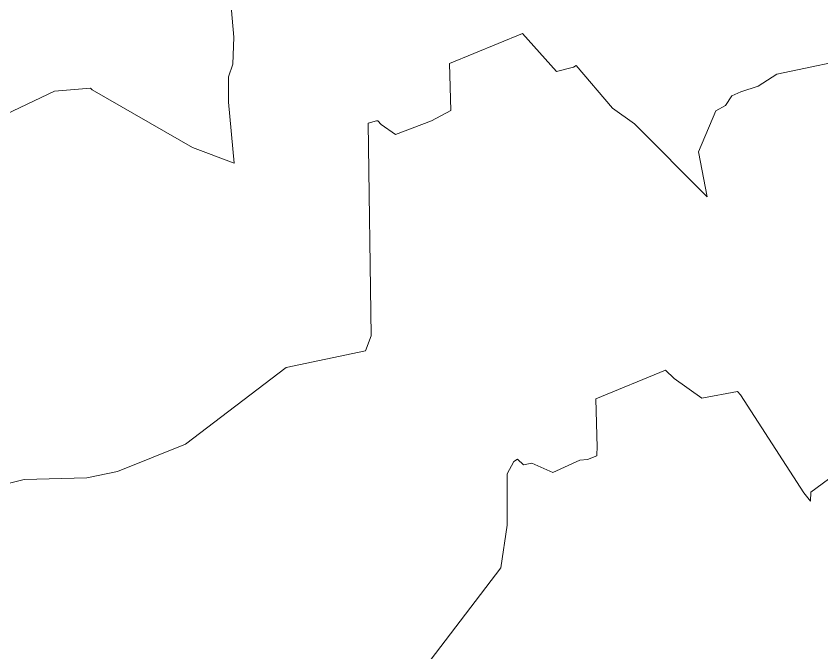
# Model space of a CAD drawing. Header units: metres. Extents: x 809241 to 811075, y 9156873 to 9158251.
# Drawn here: x 810323.1 to 810369.66, y 9157761.35 to 9157798.14 of the extents above; entities that cross this region are included whole.
import ezdxf

# ---------------------------------------------------------------- set-up
doc = ezdxf.new("R2010")
doc.units = ezdxf.units.M
doc.layers.add('C-TOPO-MAJR', color=9, linetype='Continuous')

msp = doc.modelspace()

# ---------------------------------------------------------------- linework, layer by layer
at = {"layer": 'C-TOPO-MAJR', "color": 9, "linetype": 'Continuous', "lineweight": 5}
for points, elevation in [([(810335.24, 9157802.001), (810335.675, 9157796.92), (810335.624, 9157795.37), (810335.367, 9157794.632), (810335.373, 9157793.172), (810335.698, 9157789.647), (810333.288, 9157790.56), (810327.492, 9157793.887), (810327.389, 9157793.982), (810325.317, 9157793.799), (810316.88, 9157789.798), (810310.784, 9157787.854), (810305.982, 9157787.392), (810304.273, 9157787.44), (810299.644, 9157787.935), (810295.946, 9157788.876), (810293.384, 9157790.081), (810288.611, 9157791.947), (810281.314, 9157796.084), (810280.924, 9157796.362), (810280.74, 9157796.432), (810276.67, 9157799.074)], 2560), ([(810372.189, 9157795.867), (810367.061, 9157794.788), (810365.977, 9157794.105), (810364.967, 9157793.774), (810364.461, 9157793.543), (810364.096, 9157792.981), (810363.533, 9157792.677), (810362.529, 9157790.31), (810363.035, 9157787.706), (810358.828, 9157791.914), (810357.556, 9157792.82), (810355.465, 9157795.291), (810355.299, 9157795.186), (810354.33, 9157794.951), (810352.348, 9157797.138), (810348.141, 9157795.41), (810348.207, 9157792.684), (810347.104, 9157792.098), (810345.015, 9157791.305), (810344.192, 9157791.881), (810344.002, 9157792.099), (810343.921, 9157792.088), (810343.439, 9157791.958), (810343.619, 9157779.672), (810343.28, 9157778.797), (810338.697, 9157777.85), (810332.892, 9157773.416), (810328.957, 9157771.823), (810327.189, 9157771.476), (810323.571, 9157771.361), (810315.062, 9157769.234)], 2550), ([(810370.032, 9157771.38), (810369.011, 9157770.647), (810369.004, 9157770.116), (810368.62, 9157770.595), (810364.947, 9157776.267), (810364.783, 9157776.462), (810362.716, 9157776.077), (810361.112, 9157777.197), (810360.614, 9157777.68), (810356.603, 9157776.024), (810356.674, 9157773.216), (810356.65, 9157772.826), (810356.654, 9157772.733), (810356.121, 9157772.528), (810355.679, 9157772.486), (810354.105, 9157771.783), (810352.899, 9157772.306), (810352.416, 9157772.218), (810352.068, 9157772.547), (810351.858, 9157772.413), (810351.465, 9157771.707), (810351.473, 9157771.656), (810351.465, 9157768.737), (810351.113, 9157766.271), (810343.255, 9157755.964)], 2540)]:
    msp.add_lwpolyline(points, dxfattribs=dict(at, elevation=elevation))

doc.saveas('drawing.dxf')
